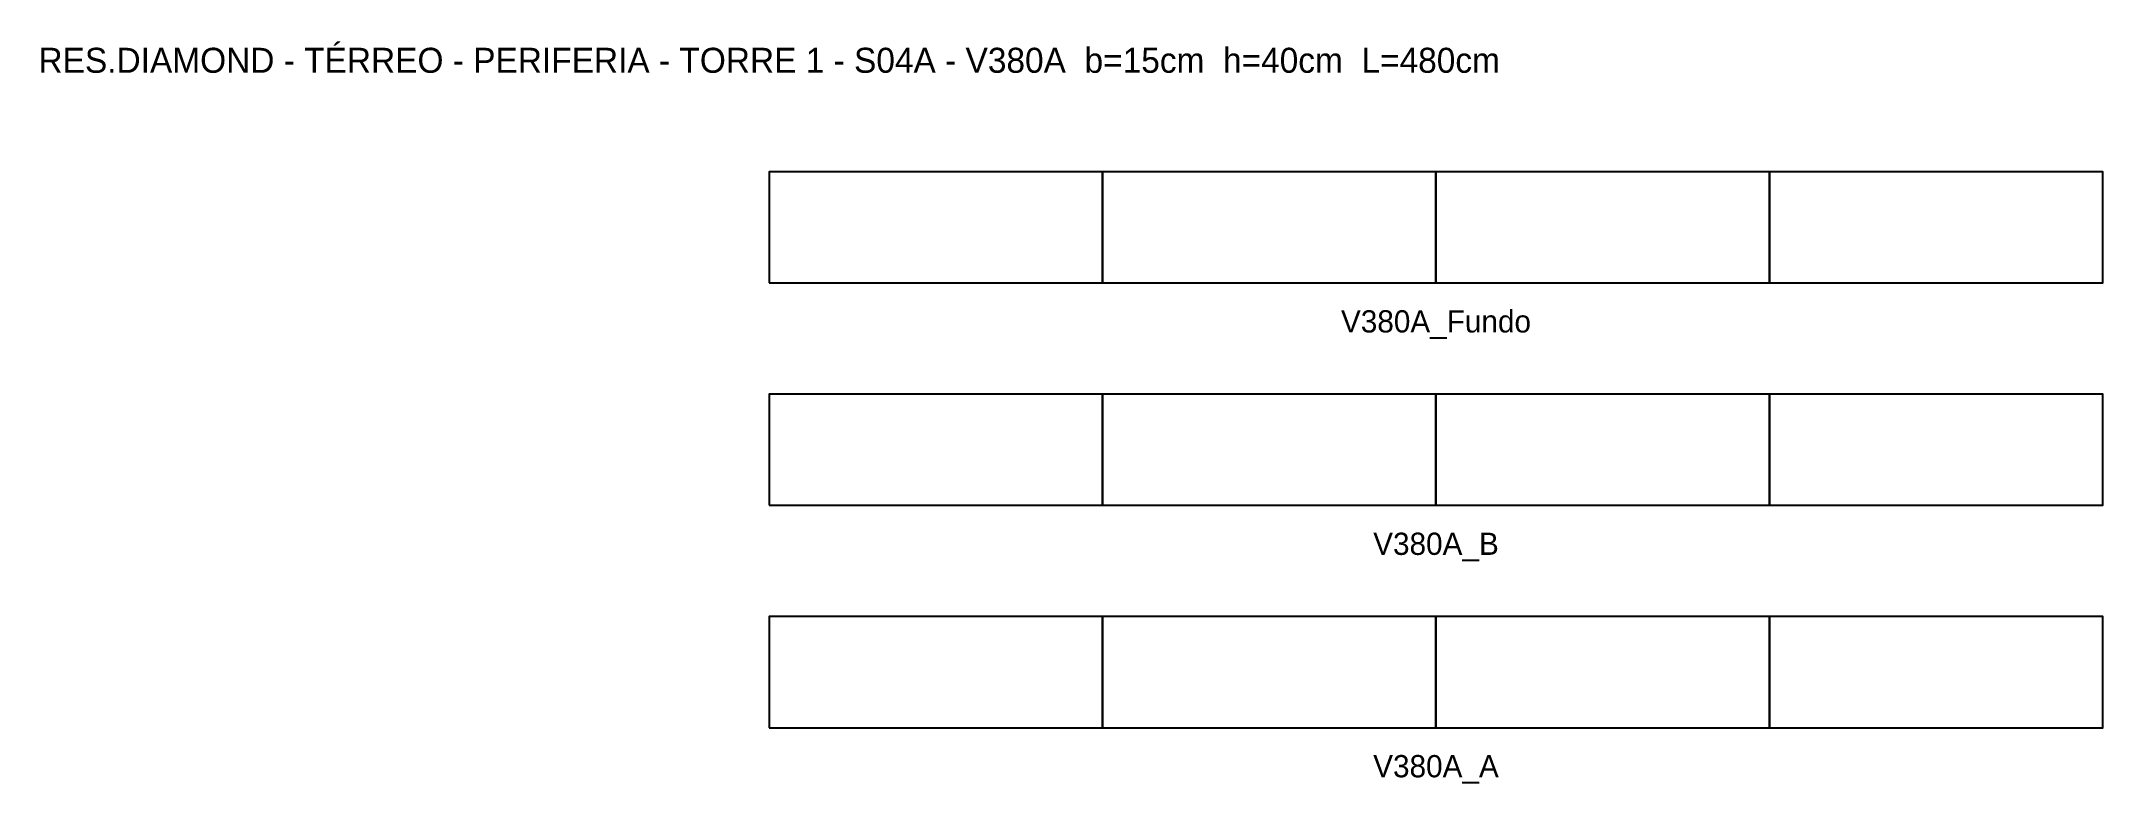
# Model space of a CAD drawing. Header units: metres. Extents: x -262 to 480, y -20 to 247.
import ezdxf

# ---------------------------------------------------------------- set-up
doc = ezdxf.new("R2010")
doc.units = ezdxf.units.M
for name, color, linetype in [('NOMENCLATURA', 2, 'Continuous'), ('Paineis', 7, 'Continuous'), ('Texto Secao', 2, 'Continuous')]:
    doc.layers.add(name, color=color, linetype=linetype)

msp = doc.modelspace()

# ---------------------------------------------------------------- linework, layer by layer
at = {"layer": 'Paineis'}
for points in [[(0, 160), (120, 160), (120, 200), (0, 200)], [(120, 160), (240, 160), (240, 200), (120, 200)], [(240, 160), (360, 160), (360, 200), (240, 200)], [(360, 160), (480, 160), (480, 200), (360, 200)], [(0, 80), (120, 80), (120, 120), (0, 120)], [(120, 80), (240, 80), (240, 120), (120, 120)], [(240, 80), (360, 80), (360, 120), (240, 120)], [(360, 80), (480, 80), (480, 120), (360, 120)], [(0, 0), (120, 0), (120, 40), (0, 40)], [(120, 0), (240, 0), (240, 40), (120, 40)], [(240, 0), (360, 0), (360, 40), (240, 40)], [(360, 0), (480, 0), (480, 40), (360, 40)]]:
    msp.add_lwpolyline(points, close=True, dxfattribs=at)

# ---------------------------------------------------------------- texts
at = {"layer": 'NOMENCLATURA', "insert": (0, 240), "char_height": 9, "width": 500, "attachment_point": 5}
msp.add_mtext('RES.DIAMOND - TÉRREO - PERIFERIA - TORRE 1 - S04A - V380A  b=15cm  h=40cm  L=480cm', dxfattribs=at)
at = {"layer": 'Texto Secao', "char_height": 8, "width": 500, "attachment_point": 5}
for s, insert in [('V380A_Fundo', (240, 145)), ('V380A_B', (240, 65)), ('V380A_A', (240, -15))]:
    msp.add_mtext(s, dxfattribs=dict(at, insert=insert))

doc.saveas('drawing.dxf')
